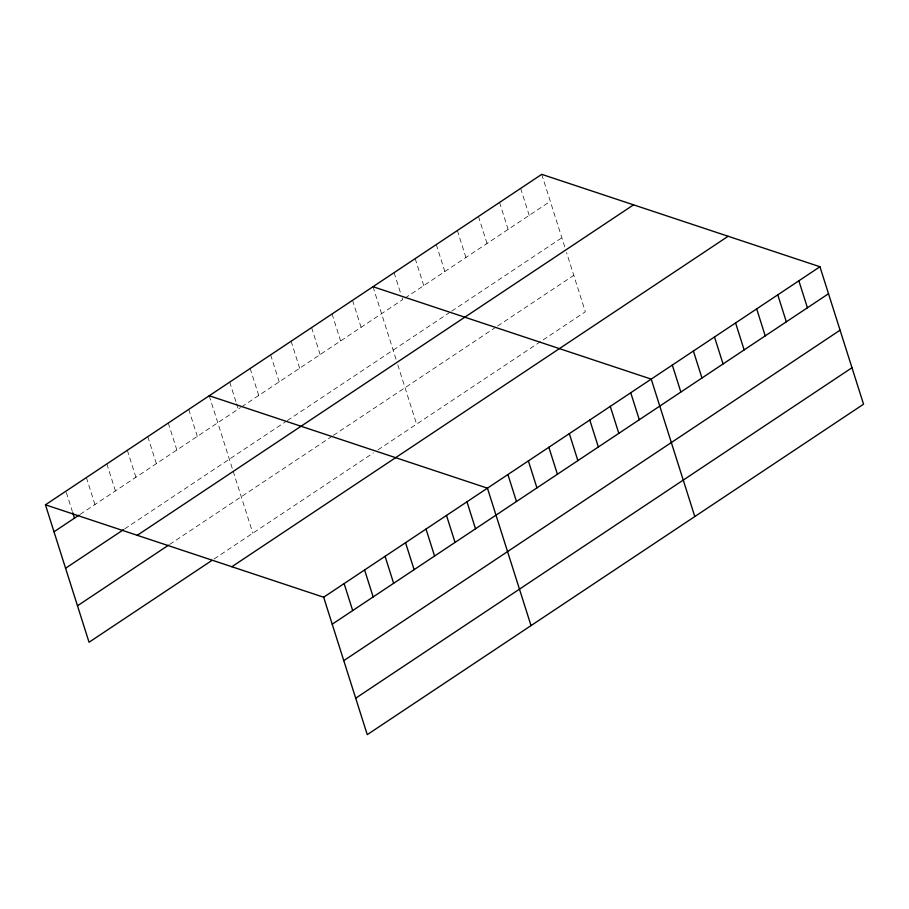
<?xml version="1.0" encoding="UTF-8"?>
<svg xmlns="http://www.w3.org/2000/svg" width="909" height="909" viewBox="0 0 909 909"><rect width="100%" height="100%" fill="white"/><g stroke="black" fill="none" stroke-linecap="round" stroke-linejoin="round"><path stroke-width="0.68" stroke-dasharray="4.54 3.41" d="M80.162 514.38L240.533 407.596M241.669 406.834L402.653 299.64L401.369 295.595M405.005 298.084L550.309 201.321M124.715 528.868L286.221 421.322M287.358 420.56L450.546 311.901M451.716 311.117L561.864 237.772M169.608 544.457L332.251 436.161M333.387 435.4L496.439 326.831M497.609 326.047L573.784 275.325M214.149 558.944L373.383 452.909M377.928 449.887L540.81 341.432M543.162 339.864L585.339 311.776L566.546 252.532M541.741 174.346L564.841 247.157M520.652 188.39L529.208 215.365M499.564 202.434L508.12 229.42M478.464 216.478L487.031 243.464M457.375 230.522L465.931 257.508M436.286 244.566L444.842 271.552M415.186 258.611L423.753 285.596M394.097 272.655L400.949 294.243M373.008 286.71L396.108 359.521M397.801 364.884L416.606 424.139M352.533 300.334L361.089 327.32M332.058 313.969L340.625 340.943M311.594 327.604L320.15 354.578M291.119 341.227L299.675 368.213M270.643 354.862L279.199 381.848M250.168 368.497L258.735 395.472M229.704 382.132L236.124 402.357M236.545 403.71L238.26 409.107M209.229 395.756L232.749 469.919M233.181 471.26L252.827 533.185M188.754 409.391L197.31 436.377M168.279 423.026L176.846 450M147.815 436.661L156.371 463.635M127.34 450.285L135.895 477.27M106.864 463.92L115.42 490.894M86.389 477.555L94.956 504.529M66.346 492.53L72.345 511.415"/><path stroke-width="1.36" d="M45.45 504.813L541.741 174.346L819.952 266.757L863.55 404.187L367.259 734.654L323.661 597.224L45.45 504.813L89.048 642.243L211.877 560.455M54.006 531.799L79.026 515.13M65.573 568.239L123.579 529.617M137.259 535.31L633.55 204.843M77.481 605.792L168.472 545.207M231.852 566.727L728.143 236.26M323.661 597.224L819.952 266.757M332.217 624.199L828.508 293.732M343.784 660.65L840.075 330.183M355.692 698.203L851.983 367.736M373.008 286.71L651.219 379.11L694.806 516.551M209.229 395.756L487.44 488.167L531.026 625.597M798.863 280.801L807.419 307.776M777.774 294.846L786.33 321.82M756.674 308.89L765.23 335.864M735.586 322.934L744.141 349.92M714.497 336.978L723.053 363.964M693.397 351.022L701.953 378.008M672.308 365.066L680.864 392.052M630.744 392.745L639.3 419.731M610.269 406.38L618.824 433.354M589.793 420.015L598.361 446.989M569.329 433.638L577.885 460.624M548.854 447.273L557.41 474.248M528.379 460.908L536.935 487.883M507.904 474.532L516.471 501.518M466.965 501.802L475.521 528.777M446.489 515.437L455.045 542.412M426.014 529.061L434.582 556.047M405.55 542.696L414.106 569.67M385.075 556.331L393.631 583.305M364.6 569.954L373.156 596.94M344.125 583.589L352.692 610.575M72.765 512.767L74.481 518.164"/></g></svg>
